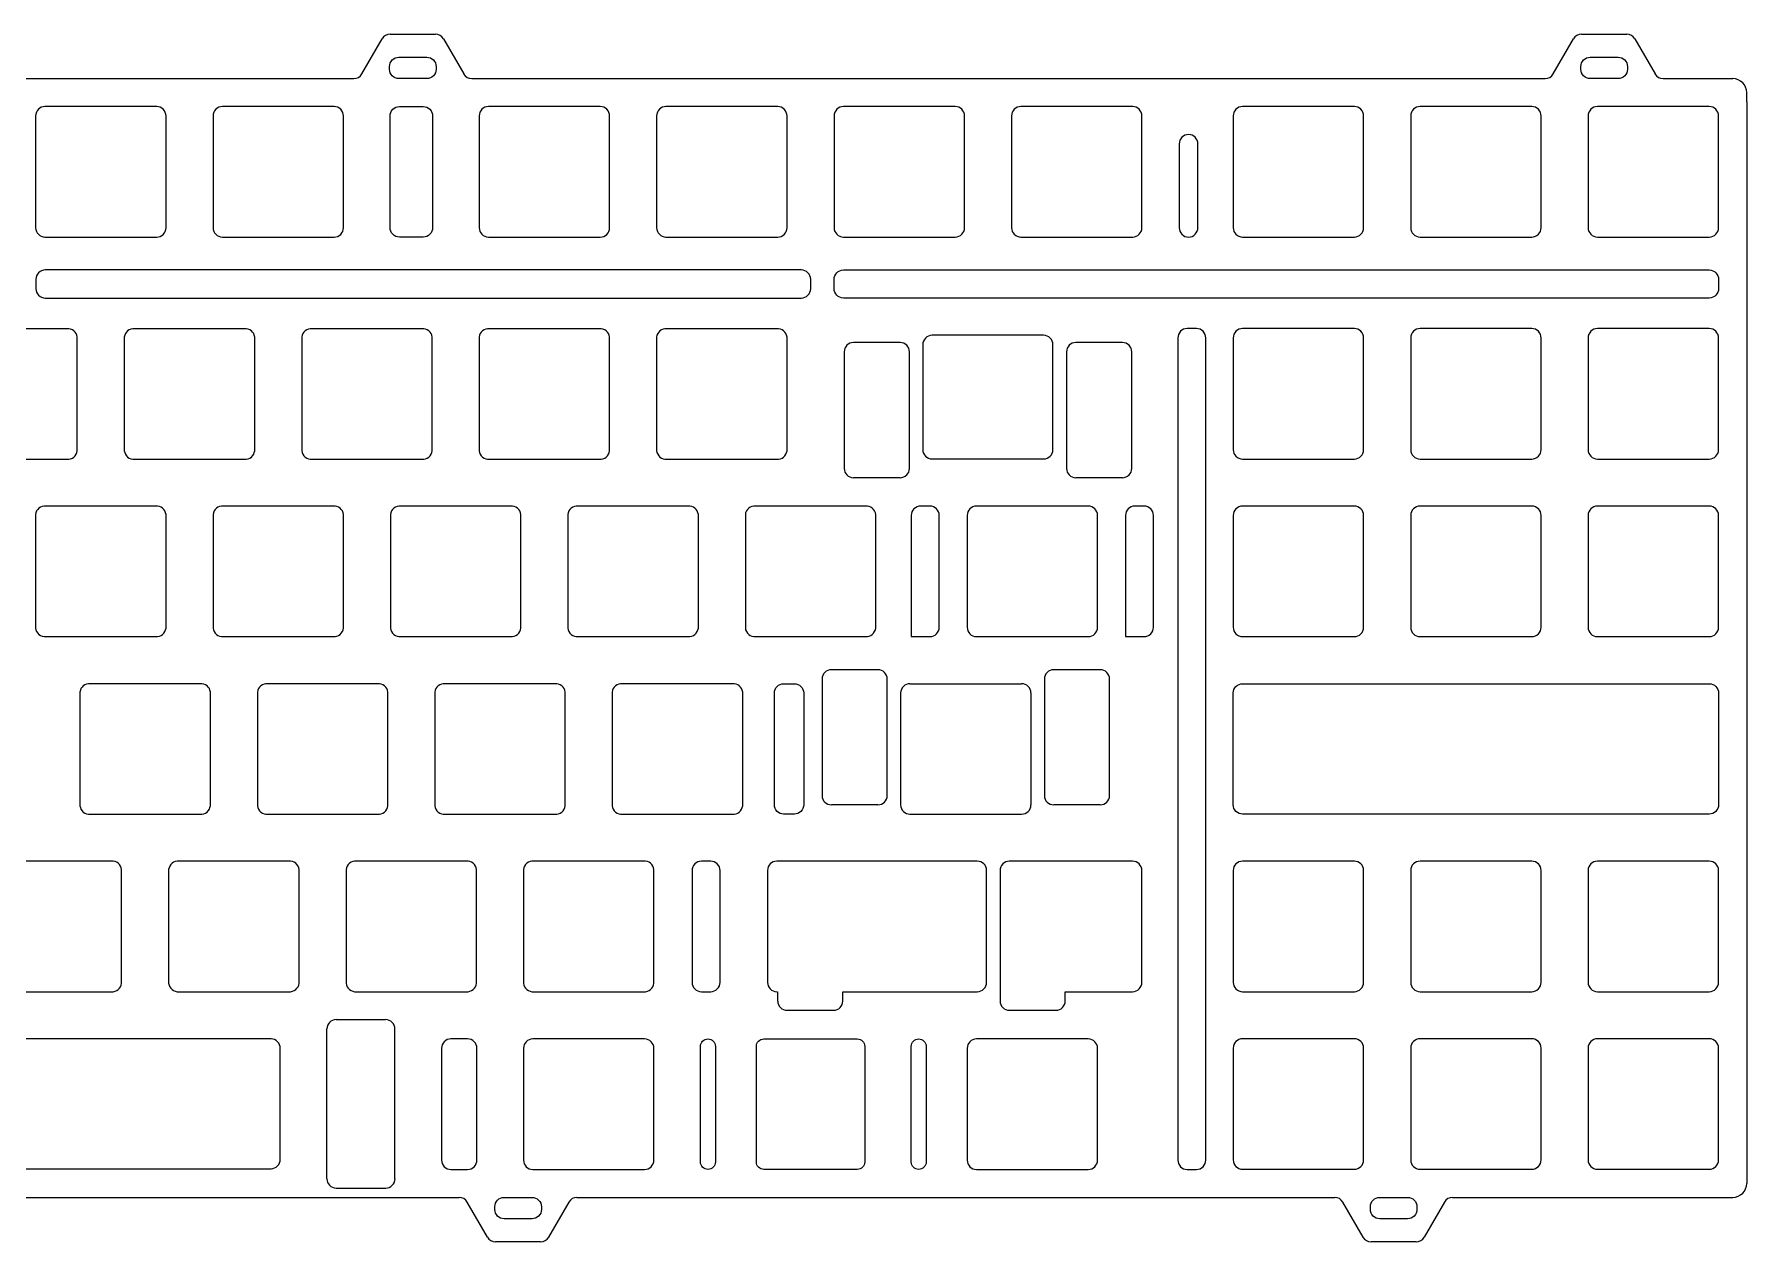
# Model space of a CAD drawing. Header units: millimetres. Extents: x 32 to 381, y 29 to 159.
# Drawn here: x 196.9 to 380.8, y 29.2 to 158.8 of the extents above; entities that cross this region are included whole.
import ezdxf

# ---------------------------------------------------------------- set-up
doc = ezdxf.new("R2010")
doc.units = ezdxf.units.MM

msp = doc.modelspace()

# ---------------------------------------------------------------- linework, layer by layer
for p, q in [((232.1, 154.51), (234.28, 158.27)), ((235.14, 158.77), (239.99, 158.77)), ((240.85, 158.27), (243.03, 154.51)), ((360, 154.51), (362.18, 158.27)), ((363.04, 158.77), (367.89, 158.77)), ((368.75, 158.27), (370.93, 154.51)), ((154.89, 154.01), (231.24, 154.01)), ((243.89, 154.01), (359.14, 154.01)), ((371.79, 154.01), (379.28, 154.01)), ((380.78, 151.53), (380.78, 152.51)), ((311.08, 95.14), (311.08, 107.06)), ((299.46, 94.14), (310.08, 94.14)), ((290.93, 89.09), (302.93, 89.09)), ((303.93, 88.09), (303.93, 76.09)), ((290.93, 75.09), (302.93, 75.09)), ((228.34, 35.97), (228.34, 52.04)), ((229.34, 53.04), (229.34, 53.04)), ((229.34, 53.04), (229.54, 53.04)), ((229.54, 53.04), (234.65, 53.04)), ((229.34, 34.97), (229.54, 34.97)), ((229.54, 34.97), (234.66, 34.97)), ((380.78, 36.47), (380.78, 35.47)), ((86.19, 33.97), (242.54, 33.97)), ((245.58, 29.71), (243.4, 33.47)), ((254.33, 33.47), (252.15, 29.71)), ((255.19, 33.97), (336.54, 33.97)), ((339.58, 29.71), (337.4, 33.47)), ((348.33, 33.47), (346.15, 29.71)), ((349.19, 33.97), (379.28, 33.97)), ((251.29, 29.21), (246.44, 29.21)), ((345.29, 29.21), (340.44, 29.21))]:
    msp.add_line(p, q)
at = {"color": 7, "linetype": 'Continuous', "lineweight": 25}
for p, q in [((210.07, 151.01), (198.07, 151.01)), ((229.12, 151.01), (217.12, 151.01)), ((257.69, 151.01), (245.69, 151.01)), ((276.74, 151.01), (264.74, 151.01)), ((295.8, 151.01), (283.8, 151.01)), ((314.85, 151.01), (302.85, 151.01)), ((338.65, 151.01), (326.65, 151.01)), ((357.7, 151.01), (345.7, 151.01)), ((376.75, 151.01), (364.75, 151.01)), ((380.78, 151.53), (380.78, 36.47)), ((197.07, 150.01), (197.07, 138.01)), ((211.07, 138.01), (211.07, 150.01)), ((216.12, 150.01), (216.12, 138.01)), ((230.12, 138.01), (230.12, 150.01)), ((244.69, 150.01), (244.69, 138.01)), ((258.69, 138.01), (258.69, 150.01)), ((263.74, 150.01), (263.74, 138.01)), ((277.74, 138.01), (277.74, 150.01)), ((282.8, 150.01), (282.8, 138.01)), ((296.8, 138.01), (296.8, 150.01)), ((301.85, 150.01), (301.85, 138.01)), ((315.85, 138.01), (315.85, 150.01)), ((325.65, 150.01), (325.65, 138.01)), ((339.65, 138.01), (339.65, 150.01)), ((344.7, 150.01), (344.7, 138.01)), ((358.7, 138.01), (358.7, 150.01)), ((363.75, 150.01), (363.75, 138.01)), ((377.75, 138.01), (377.75, 150.01)), ((198.07, 137.01), (210.07, 137.01)), ((217.12, 137.01), (229.12, 137.01)), ((245.69, 137.01), (257.69, 137.01)), ((264.74, 137.01), (276.74, 137.01)), ((283.8, 137.01), (295.8, 137.01)), ((302.85, 137.01), (314.85, 137.01)), ((326.65, 137.01), (338.65, 137.01)), ((345.7, 137.01), (357.7, 137.01)), ((364.75, 137.01), (376.75, 137.01)), ((200.64, 127.17), (188.44, 127.17)), ((200.83, 127.14), (200.64, 127.17)), ((201.02, 127.06), (200.83, 127.14)), ((201.18, 126.95), (201.02, 127.06)), ((201.32, 126.81), (201.18, 126.95)), ((206.95, 126.95), (206.82, 126.81)), ((207.12, 127.06), (206.95, 126.95)), ((207.3, 127.14), (207.12, 127.06)), ((207.49, 127.17), (207.3, 127.14)), ((219.69, 127.17), (207.49, 127.17)), ((219.88, 127.14), (219.69, 127.17)), ((220.07, 127.06), (219.88, 127.14)), ((220.23, 126.95), (220.07, 127.06)), ((220.37, 126.81), (220.23, 126.95)), ((226, 126.95), (225.87, 126.81)), ((226.17, 127.06), (226, 126.95)), ((226.35, 127.14), (226.17, 127.06)), ((226.54, 127.17), (226.35, 127.14)), ((238.74, 127.17), (226.54, 127.17)), ((238.93, 127.14), (238.74, 127.17)), ((239.12, 127.06), (238.93, 127.14)), ((239.28, 126.95), (239.12, 127.06)), ((239.42, 126.81), (239.28, 126.95)), ((245.05, 126.95), (244.92, 126.81)), ((245.22, 127.06), (245.05, 126.95)), ((245.4, 127.14), (245.22, 127.06)), ((245.59, 127.17), (245.4, 127.14)), ((257.79, 127.17), (245.59, 127.17)), ((257.98, 127.14), (257.79, 127.17)), ((258.17, 127.06), (257.98, 127.14)), ((258.33, 126.95), (258.17, 127.06)), ((258.47, 126.81), (258.33, 126.95)), ((264.1, 126.95), (263.97, 126.81)), ((264.27, 127.06), (264.1, 126.95)), ((264.45, 127.14), (264.27, 127.06)), ((264.64, 127.17), (264.45, 127.14)), ((276.84, 127.17), (264.64, 127.17)), ((277.03, 127.14), (276.84, 127.17)), ((277.22, 127.06), (277.03, 127.14)), ((277.38, 126.95), (277.22, 127.06)), ((277.52, 126.81), (277.38, 126.95)), ((338.65, 127.19), (326.65, 127.19)), ((357.7, 127.19), (345.7, 127.19)), ((376.75, 127.19), (364.75, 127.19)), ((201.43, 126.65), (201.32, 126.81)), ((201.5, 126.47), (201.43, 126.65)), ((201.54, 126.27), (201.5, 126.47)), ((201.54, 114.08), (201.54, 126.27)), ((206.63, 126.47), (206.59, 126.27)), ((206.59, 126.27), (206.59, 114.08)), ((206.71, 126.65), (206.63, 126.47)), ((206.82, 126.81), (206.71, 126.65)), ((220.48, 126.65), (220.37, 126.81)), ((220.55, 126.47), (220.48, 126.65)), ((220.59, 126.27), (220.55, 126.47)), ((220.59, 114.08), (220.59, 126.27)), ((225.68, 126.47), (225.64, 126.27)), ((225.64, 126.27), (225.64, 114.08)), ((225.76, 126.65), (225.68, 126.47)), ((225.87, 126.81), (225.76, 126.65)), ((239.53, 126.65), (239.42, 126.81)), ((239.6, 126.47), (239.53, 126.65)), ((239.64, 126.27), (239.6, 126.47)), ((239.64, 114.08), (239.64, 126.27)), ((244.73, 126.47), (244.69, 126.27)), ((244.69, 126.27), (244.69, 114.08)), ((244.81, 126.65), (244.73, 126.47)), ((244.92, 126.81), (244.81, 126.65)), ((258.58, 126.65), (258.47, 126.81)), ((258.65, 126.47), (258.58, 126.65)), ((258.69, 126.27), (258.65, 126.47)), ((258.69, 114.08), (258.69, 126.27)), ((263.78, 126.47), (263.74, 126.27)), ((263.74, 126.27), (263.74, 114.08)), ((263.86, 126.65), (263.78, 126.47)), ((263.97, 126.81), (263.86, 126.65)), ((277.63, 126.65), (277.52, 126.81)), ((277.7, 126.47), (277.63, 126.65)), ((277.74, 126.27), (277.7, 126.47)), ((277.74, 114.08), (277.74, 126.27)), ((289.88, 125.69), (284.88, 125.69)), ((313.75, 125.69), (308.75, 125.69)), ((325.65, 126.19), (325.65, 114.19)), ((339.65, 114.19), (339.65, 126.19)), ((344.7, 126.19), (344.7, 114.19)), ((358.7, 114.19), (358.7, 126.19)), ((363.75, 126.19), (363.75, 114.19)), ((377.75, 114.19), (377.75, 126.19)), ((283.88, 124.69), (283.88, 112.19)), ((290.88, 112.19), (290.88, 124.69)), ((307.75, 124.69), (307.75, 112.19)), ((314.75, 112.19), (314.75, 124.69)), ((201.5, 113.88), (201.54, 114.08)), ((206.59, 114.08), (206.63, 113.88)), ((220.55, 113.88), (220.59, 114.08)), ((225.64, 114.08), (225.68, 113.88)), ((239.6, 113.88), (239.64, 114.08)), ((244.69, 114.08), (244.73, 113.88)), ((258.65, 113.88), (258.69, 114.08)), ((263.74, 114.08), (263.78, 113.88)), ((277.7, 113.88), (277.74, 114.08)), ((188.44, 113.17), (200.64, 113.17)), ((200.64, 113.17), (200.83, 113.21)), ((200.83, 113.21), (201.02, 113.29)), ((201.02, 113.29), (201.18, 113.4)), ((201.18, 113.4), (201.32, 113.54)), ((201.32, 113.54), (201.43, 113.7)), ((201.43, 113.7), (201.5, 113.88)), ((206.63, 113.88), (206.71, 113.7)), ((206.71, 113.7), (206.82, 113.54)), ((206.82, 113.54), (206.95, 113.4)), ((206.95, 113.4), (207.12, 113.29)), ((207.12, 113.29), (207.3, 113.21)), ((207.3, 113.21), (207.49, 113.17)), ((207.49, 113.17), (219.69, 113.17)), ((219.69, 113.17), (219.88, 113.21)), ((219.88, 113.21), (220.07, 113.29)), ((220.07, 113.29), (220.23, 113.4)), ((220.23, 113.4), (220.37, 113.54)), ((220.37, 113.54), (220.48, 113.7)), ((220.48, 113.7), (220.55, 113.88)), ((225.68, 113.88), (225.76, 113.7)), ((225.76, 113.7), (225.87, 113.54)), ((225.87, 113.54), (226, 113.4)), ((226, 113.4), (226.17, 113.29)), ((226.17, 113.29), (226.35, 113.21)), ((226.35, 113.21), (226.54, 113.17)), ((226.54, 113.17), (238.74, 113.17)), ((238.74, 113.17), (238.93, 113.21)), ((238.93, 113.21), (239.12, 113.29)), ((239.12, 113.29), (239.28, 113.4)), ((239.28, 113.4), (239.42, 113.54)), ((239.42, 113.54), (239.53, 113.7)), ((239.53, 113.7), (239.6, 113.88)), ((244.73, 113.88), (244.81, 113.7)), ((244.81, 113.7), (244.92, 113.54)), ((244.92, 113.54), (245.05, 113.4)), ((245.05, 113.4), (245.22, 113.29)), ((245.22, 113.29), (245.4, 113.21)), ((245.4, 113.21), (245.59, 113.17)), ((245.59, 113.17), (257.79, 113.17)), ((257.79, 113.17), (257.98, 113.21)), ((257.98, 113.21), (258.17, 113.29)), ((258.17, 113.29), (258.33, 113.4)), ((258.33, 113.4), (258.47, 113.54)), ((258.47, 113.54), (258.58, 113.7)), ((258.58, 113.7), (258.65, 113.88)), ((263.78, 113.88), (263.86, 113.7)), ((263.86, 113.7), (263.97, 113.54)), ((263.97, 113.54), (264.1, 113.4)), ((264.1, 113.4), (264.27, 113.29)), ((264.27, 113.29), (264.45, 113.21)), ((264.45, 113.21), (264.64, 113.17)), ((264.64, 113.17), (276.84, 113.17)), ((276.84, 113.17), (277.03, 113.21)), ((277.03, 113.21), (277.22, 113.29)), ((277.22, 113.29), (277.38, 113.4)), ((277.38, 113.4), (277.52, 113.54)), ((277.52, 113.54), (277.63, 113.7)), ((277.63, 113.7), (277.7, 113.88)), ((326.65, 113.19), (338.65, 113.19)), ((345.7, 113.19), (357.7, 113.19)), ((364.75, 113.19), (376.75, 113.19)), ((289.88, 111.19), (284.88, 111.19)), ((313.75, 111.19), (308.75, 111.19)), ((197.1, 107.43), (197.07, 107.24)), ((197.07, 107.24), (197.07, 95.04)), ((197.18, 107.62), (197.1, 107.43)), ((197.29, 107.78), (197.18, 107.62)), ((197.43, 107.92), (197.29, 107.78)), ((197.59, 108.03), (197.43, 107.92)), ((197.77, 108.1), (197.59, 108.03)), ((197.97, 108.14), (197.77, 108.1)), ((210.17, 108.14), (197.97, 108.14)), ((210.36, 108.1), (210.17, 108.14)), ((210.54, 108.03), (210.36, 108.1)), ((210.7, 107.92), (210.54, 108.03)), ((210.84, 107.78), (210.7, 107.92)), ((210.95, 107.62), (210.84, 107.78)), ((211.03, 107.43), (210.95, 107.62)), ((211.07, 107.24), (211.03, 107.43)), ((211.07, 95.04), (211.07, 107.24)), ((216.15, 107.43), (216.12, 107.24)), ((216.12, 107.24), (216.12, 95.04)), ((216.23, 107.62), (216.15, 107.43)), ((216.34, 107.78), (216.23, 107.62)), ((216.48, 107.92), (216.34, 107.78)), ((216.64, 108.03), (216.48, 107.92)), ((216.82, 108.1), (216.64, 108.03)), ((217.02, 108.14), (216.82, 108.1)), ((229.22, 108.14), (217.02, 108.14)), ((229.41, 108.1), (229.22, 108.14)), ((229.59, 108.03), (229.41, 108.1)), ((229.75, 107.92), (229.59, 108.03)), ((229.89, 107.78), (229.75, 107.92)), ((230, 107.62), (229.89, 107.78)), ((230.08, 107.43), (230, 107.62)), ((230.12, 107.24), (230.08, 107.43)), ((230.12, 95.04), (230.12, 107.24)), ((235.2, 107.43), (235.17, 107.24)), ((235.17, 107.24), (235.17, 95.04)), ((235.28, 107.62), (235.2, 107.43)), ((235.39, 107.78), (235.28, 107.62)), ((235.53, 107.92), (235.39, 107.78)), ((235.69, 108.03), (235.53, 107.92)), ((235.87, 108.1), (235.69, 108.03)), ((236.07, 108.14), (235.87, 108.1)), ((248.27, 108.14), (236.07, 108.14)), ((248.46, 108.1), (248.27, 108.14)), ((248.64, 108.03), (248.46, 108.1)), ((248.8, 107.92), (248.64, 108.03)), ((248.94, 107.78), (248.8, 107.92)), ((249.05, 107.62), (248.94, 107.78)), ((249.13, 107.43), (249.05, 107.62)), ((249.17, 107.24), (249.13, 107.43)), ((249.17, 95.04), (249.17, 107.24)), ((254.25, 107.43), (254.22, 107.24)), ((254.22, 107.24), (254.22, 95.04)), ((254.33, 107.62), (254.25, 107.43)), ((254.44, 107.78), (254.33, 107.62)), ((254.58, 107.92), (254.44, 107.78)), ((254.74, 108.03), (254.58, 107.92)), ((254.92, 108.1), (254.74, 108.03)), ((255.12, 108.14), (254.92, 108.1)), ((267.32, 108.14), (255.12, 108.14)), ((267.51, 108.1), (267.32, 108.14)), ((267.69, 108.03), (267.51, 108.1)), ((267.85, 107.92), (267.69, 108.03)), ((267.99, 107.78), (267.85, 107.92)), ((268.1, 107.62), (267.99, 107.78)), ((268.18, 107.43), (268.1, 107.62)), ((268.22, 107.24), (268.18, 107.43)), ((268.22, 95.04), (268.22, 107.24)), ((273.3, 107.43), (273.27, 107.24)), ((273.27, 107.24), (273.27, 95.04)), ((273.38, 107.62), (273.3, 107.43)), ((273.49, 107.78), (273.38, 107.62)), ((273.63, 107.92), (273.49, 107.78)), ((273.79, 108.03), (273.63, 107.92)), ((273.97, 108.1), (273.79, 108.03)), ((274.17, 108.14), (273.97, 108.1)), ((286.37, 108.14), (274.17, 108.14)), ((286.56, 108.1), (286.37, 108.14)), ((286.74, 108.03), (286.56, 108.1)), ((286.9, 107.92), (286.74, 108.03)), ((287.04, 107.78), (286.9, 107.92)), ((287.15, 107.62), (287.04, 107.78)), ((287.23, 107.43), (287.15, 107.62)), ((287.27, 107.24), (287.23, 107.43)), ((287.27, 95.04), (287.27, 107.24)), ((297.08, 107.14), (297.08, 95.14)), ((310.08, 108.14), (298.08, 108.14)), ((311.08, 107.06), (311.08, 107.14)), ((325.65, 107.14), (325.65, 95.14)), ((338.65, 108.14), (326.65, 108.14)), ((339.65, 95.14), (339.65, 107.14)), ((344.7, 107.14), (344.7, 95.14)), ((357.7, 108.14), (345.7, 108.14)), ((358.7, 95.14), (358.7, 107.14)), ((363.75, 107.14), (363.75, 95.14)), ((376.75, 108.14), (364.75, 108.14)), ((377.75, 95.14), (377.75, 107.14)), ((197.07, 95.04), (197.1, 94.85)), ((197.1, 94.85), (197.18, 94.67)), ((197.18, 94.67), (197.29, 94.51)), ((197.29, 94.51), (197.43, 94.37)), ((197.43, 94.37), (197.59, 94.26)), ((197.59, 94.26), (197.77, 94.18)), ((197.77, 94.18), (197.97, 94.14)), ((197.97, 94.14), (210.17, 94.14)), ((210.17, 94.14), (210.36, 94.18)), ((210.36, 94.18), (210.54, 94.26)), ((210.54, 94.26), (210.7, 94.37)), ((210.7, 94.37), (210.84, 94.51)), ((210.84, 94.51), (210.95, 94.67)), ((210.95, 94.67), (211.03, 94.85)), ((211.03, 94.85), (211.07, 95.04)), ((216.12, 95.04), (216.15, 94.85)), ((216.15, 94.85), (216.23, 94.67)), ((216.23, 94.67), (216.34, 94.51)), ((216.34, 94.51), (216.48, 94.37)), ((216.48, 94.37), (216.64, 94.26)), ((216.64, 94.26), (216.82, 94.18)), ((216.82, 94.18), (217.02, 94.14)), ((217.02, 94.14), (229.22, 94.14)), ((229.22, 94.14), (229.41, 94.18)), ((229.41, 94.18), (229.59, 94.26)), ((229.59, 94.26), (229.75, 94.37)), ((229.75, 94.37), (229.89, 94.51)), ((229.89, 94.51), (230, 94.67)), ((230, 94.67), (230.08, 94.85)), ((230.08, 94.85), (230.12, 95.04)), ((235.17, 95.04), (235.2, 94.85)), ((235.2, 94.85), (235.28, 94.67)), ((235.28, 94.67), (235.39, 94.51)), ((235.39, 94.51), (235.53, 94.37)), ((235.53, 94.37), (235.69, 94.26)), ((235.69, 94.26), (235.87, 94.18)), ((235.87, 94.18), (236.07, 94.14)), ((236.07, 94.14), (248.27, 94.14)), ((248.27, 94.14), (248.46, 94.18)), ((248.46, 94.18), (248.64, 94.26)), ((248.64, 94.26), (248.8, 94.37)), ((248.8, 94.37), (248.94, 94.51)), ((248.94, 94.51), (249.05, 94.67)), ((249.05, 94.67), (249.13, 94.85)), ((249.13, 94.85), (249.17, 95.04)), ((254.22, 95.04), (254.25, 94.85)), ((254.25, 94.85), (254.33, 94.67)), ((254.33, 94.67), (254.44, 94.51)), ((254.44, 94.51), (254.58, 94.37)), ((254.58, 94.37), (254.74, 94.26)), ((254.74, 94.26), (254.92, 94.18)), ((254.92, 94.18), (255.12, 94.14)), ((255.12, 94.14), (267.32, 94.14)), ((267.32, 94.14), (267.51, 94.18)), ((267.51, 94.18), (267.69, 94.26)), ((267.69, 94.26), (267.85, 94.37)), ((267.85, 94.37), (267.99, 94.51)), ((267.99, 94.51), (268.1, 94.67)), ((268.1, 94.67), (268.18, 94.85)), ((268.18, 94.85), (268.22, 95.04)), ((273.27, 95.04), (273.3, 94.85)), ((273.3, 94.85), (273.38, 94.67)), ((273.38, 94.67), (273.49, 94.51)), ((273.49, 94.51), (273.63, 94.37)), ((273.63, 94.37), (273.79, 94.26)), ((273.79, 94.26), (273.97, 94.18)), ((273.97, 94.18), (274.17, 94.14)), ((274.17, 94.14), (286.37, 94.14)), ((286.37, 94.14), (286.56, 94.18)), ((286.56, 94.18), (286.74, 94.26)), ((286.74, 94.26), (286.9, 94.37)), ((286.9, 94.37), (287.04, 94.51)), ((287.04, 94.51), (287.15, 94.67)), ((287.15, 94.67), (287.23, 94.85)), ((287.23, 94.85), (287.27, 95.04)), ((298.08, 94.14), (299.46, 94.14)), ((326.65, 94.14), (338.65, 94.14)), ((345.7, 94.14), (357.7, 94.14)), ((364.75, 94.14), (376.75, 94.14)), ((287.5, 90.59), (282.5, 90.59)), ((311.37, 90.59), (306.37, 90.59)), ((201.87, 88.38), (201.83, 88.19)), ((201.94, 88.57), (201.87, 88.38)), ((202.05, 88.73), (201.94, 88.57)), ((202.19, 88.87), (202.05, 88.73)), ((202.36, 88.98), (202.19, 88.87)), ((202.54, 89.05), (202.36, 88.98)), ((202.73, 89.09), (202.54, 89.05)), ((214.93, 89.09), (202.73, 89.09)), ((215.12, 89.05), (214.93, 89.09)), ((215.3, 88.98), (215.12, 89.05)), ((215.47, 88.87), (215.3, 88.98)), ((215.61, 88.73), (215.47, 88.87)), ((215.72, 88.57), (215.61, 88.73)), ((215.79, 88.38), (215.72, 88.57)), ((215.83, 88.19), (215.79, 88.38)), ((220.92, 88.38), (220.88, 88.19)), ((220.99, 88.57), (220.92, 88.38)), ((221.1, 88.73), (220.99, 88.57)), ((221.24, 88.87), (221.1, 88.73)), ((221.41, 88.98), (221.24, 88.87)), ((221.59, 89.05), (221.41, 88.98)), ((221.78, 89.09), (221.59, 89.05)), ((233.98, 89.09), (221.78, 89.09)), ((234.17, 89.05), (233.98, 89.09)), ((234.35, 88.98), (234.17, 89.05)), ((234.52, 88.87), (234.35, 88.98)), ((234.66, 88.73), (234.52, 88.87)), ((234.77, 88.57), (234.66, 88.73)), ((234.84, 88.38), (234.77, 88.57)), ((234.88, 88.19), (234.84, 88.38)), ((239.97, 88.38), (239.93, 88.19)), ((240.04, 88.57), (239.97, 88.38)), ((240.15, 88.73), (240.04, 88.57)), ((240.29, 88.87), (240.15, 88.73)), ((240.46, 88.98), (240.29, 88.87)), ((240.64, 89.05), (240.46, 88.98)), ((240.83, 89.09), (240.64, 89.05)), ((253.03, 89.09), (240.83, 89.09)), ((253.22, 89.05), (253.03, 89.09)), ((253.4, 88.98), (253.22, 89.05)), ((253.57, 88.87), (253.4, 88.98)), ((253.71, 88.73), (253.57, 88.87)), ((253.82, 88.57), (253.71, 88.73)), ((253.89, 88.38), (253.82, 88.57)), ((253.93, 88.19), (253.89, 88.38)), ((259.02, 88.38), (258.98, 88.19)), ((259.09, 88.57), (259.02, 88.38)), ((259.2, 88.73), (259.09, 88.57)), ((259.34, 88.87), (259.2, 88.73)), ((259.51, 88.98), (259.34, 88.87)), ((259.69, 89.05), (259.51, 88.98)), ((259.88, 89.09), (259.69, 89.05)), ((272.08, 89.09), (259.88, 89.09)), ((272.27, 89.05), (272.08, 89.09)), ((272.45, 88.98), (272.27, 89.05)), ((272.62, 88.87), (272.45, 88.98)), ((272.76, 88.73), (272.62, 88.87)), ((272.87, 88.57), (272.76, 88.73)), ((272.94, 88.38), (272.87, 88.57)), ((272.98, 88.19), (272.94, 88.38)), ((281.5, 89.59), (281.5, 77.09)), ((288.5, 77.09), (288.5, 89.59)), ((305.37, 89.59), (305.37, 77.09)), ((312.37, 77.09), (312.37, 89.59)), ((201.83, 88.19), (201.83, 75.99)), ((215.83, 75.99), (215.83, 88.19)), ((220.88, 88.19), (220.88, 75.99)), ((234.88, 75.99), (234.88, 88.19)), ((239.93, 88.19), (239.93, 75.99)), ((253.93, 75.99), (253.93, 88.19)), ((258.98, 88.19), (258.98, 75.99)), ((272.98, 75.99), (272.98, 88.19)), ((289.93, 88.09), (289.93, 76.09)), ((201.83, 75.99), (201.87, 75.8)), ((201.87, 75.8), (201.94, 75.62)), ((201.94, 75.62), (202.05, 75.46)), ((202.05, 75.46), (202.19, 75.32)), ((215.47, 75.32), (215.61, 75.46)), ((215.61, 75.46), (215.72, 75.62)), ((215.72, 75.62), (215.79, 75.8)), ((215.79, 75.8), (215.83, 75.99)), ((220.88, 75.99), (220.92, 75.8)), ((220.92, 75.8), (220.99, 75.62)), ((220.99, 75.62), (221.1, 75.46)), ((221.1, 75.46), (221.24, 75.32)), ((234.52, 75.32), (234.66, 75.46)), ((234.66, 75.46), (234.77, 75.62)), ((234.77, 75.62), (234.84, 75.8)), ((234.84, 75.8), (234.88, 75.99)), ((239.93, 75.99), (239.97, 75.8)), ((239.97, 75.8), (240.04, 75.62)), ((240.04, 75.62), (240.15, 75.46)), ((240.15, 75.46), (240.29, 75.32)), ((253.57, 75.32), (253.71, 75.46)), ((253.71, 75.46), (253.82, 75.62)), ((253.82, 75.62), (253.89, 75.8)), ((253.89, 75.8), (253.93, 75.99)), ((258.98, 75.99), (259.02, 75.8)), ((259.02, 75.8), (259.09, 75.62)), ((259.09, 75.62), (259.2, 75.46)), ((259.2, 75.46), (259.34, 75.32)), ((272.62, 75.32), (272.76, 75.46)), ((272.76, 75.46), (272.87, 75.62)), ((272.87, 75.62), (272.94, 75.8)), ((272.94, 75.8), (272.98, 75.99)), ((287.5, 76.09), (282.5, 76.09)), ((311.37, 76.09), (306.37, 76.09)), ((202.19, 75.32), (202.36, 75.21)), ((202.36, 75.21), (202.54, 75.13)), ((202.54, 75.13), (202.73, 75.09)), ((202.73, 75.09), (214.93, 75.09)), ((214.93, 75.09), (215.12, 75.13)), ((215.12, 75.13), (215.3, 75.21)), ((215.3, 75.21), (215.47, 75.32)), ((221.24, 75.32), (221.41, 75.21)), ((221.41, 75.21), (221.59, 75.13)), ((221.59, 75.13), (221.78, 75.09)), ((221.78, 75.09), (233.98, 75.09)), ((233.98, 75.09), (234.17, 75.13)), ((234.17, 75.13), (234.35, 75.21)), ((234.35, 75.21), (234.52, 75.32)), ((240.29, 75.32), (240.46, 75.21)), ((240.46, 75.21), (240.64, 75.13)), ((240.64, 75.13), (240.83, 75.09)), ((240.83, 75.09), (253.03, 75.09)), ((253.03, 75.09), (253.22, 75.13)), ((253.22, 75.13), (253.4, 75.21)), ((253.4, 75.21), (253.57, 75.32)), ((259.34, 75.32), (259.51, 75.21)), ((259.51, 75.21), (259.69, 75.13)), ((259.69, 75.13), (259.88, 75.09)), ((259.88, 75.09), (272.08, 75.09)), ((272.08, 75.09), (272.27, 75.13)), ((272.27, 75.13), (272.45, 75.21)), ((272.45, 75.21), (272.62, 75.32)), ((205.4, 70.04), (193.21, 70.04)), ((205.6, 70), (205.4, 70.04)), ((205.78, 69.93), (205.6, 70)), ((205.94, 69.82), (205.78, 69.93)), ((211.88, 69.93), (211.72, 69.82)), ((212.06, 70), (211.88, 69.93)), ((212.26, 70.04), (212.06, 70)), ((224.45, 70.04), (212.26, 70.04)), ((224.65, 70), (224.45, 70.04)), ((224.83, 69.93), (224.65, 70)), ((224.99, 69.82), (224.83, 69.93)), ((230.93, 69.93), (230.77, 69.82)), ((231.11, 70), (230.93, 69.93)), ((231.31, 70.04), (231.11, 70)), ((243.5, 70.04), (231.31, 70.04)), ((243.7, 70), (243.5, 70.04)), ((243.88, 69.93), (243.7, 70)), ((244.04, 69.82), (243.88, 69.93)), ((249.98, 69.93), (249.82, 69.82)), ((250.16, 70), (249.98, 69.93)), ((250.36, 70.04), (250.16, 70)), ((262.55, 70.04), (250.36, 70.04)), ((262.75, 70), (262.55, 70.04)), ((262.93, 69.93), (262.75, 70)), ((263.09, 69.82), (262.93, 69.93)), ((298.17, 70.04), (276.65, 70.04)), ((314.84, 70.04), (301.61, 70.04)), ((338.65, 70.04), (326.65, 70.04)), ((357.7, 70.04), (345.7, 70.04)), ((376.75, 70.04), (364.75, 70.04)), ((206.08, 69.68), (205.94, 69.82)), ((206.19, 69.52), (206.08, 69.68)), ((206.27, 69.33), (206.19, 69.52)), ((206.3, 69.14), (206.27, 69.33)), ((206.3, 56.94), (206.3, 69.14)), ((211.39, 69.33), (211.35, 69.14)), ((211.35, 69.14), (211.35, 56.94)), ((211.47, 69.52), (211.39, 69.33)), ((211.58, 69.68), (211.47, 69.52)), ((211.72, 69.82), (211.58, 69.68)), ((225.13, 69.68), (224.99, 69.82)), ((225.24, 69.52), (225.13, 69.68)), ((225.32, 69.33), (225.24, 69.52)), ((225.35, 69.14), (225.32, 69.33)), ((225.35, 56.94), (225.35, 69.14)), ((230.44, 69.33), (230.4, 69.14)), ((230.4, 69.14), (230.4, 56.94)), ((230.52, 69.52), (230.44, 69.33)), ((230.63, 69.68), (230.52, 69.52)), ((230.77, 69.82), (230.63, 69.68)), ((244.18, 69.68), (244.04, 69.82)), ((244.29, 69.52), (244.18, 69.68)), ((244.37, 69.33), (244.29, 69.52)), ((244.4, 69.14), (244.37, 69.33)), ((244.4, 56.94), (244.4, 69.14)), ((249.49, 69.33), (249.45, 69.14)), ((249.45, 69.14), (249.45, 56.94)), ((249.57, 69.52), (249.49, 69.33)), ((249.68, 69.68), (249.57, 69.52)), ((249.82, 69.82), (249.68, 69.68)), ((263.23, 69.68), (263.09, 69.82)), ((263.34, 69.52), (263.23, 69.68)), ((263.42, 69.33), (263.34, 69.52)), ((263.45, 69.14), (263.42, 69.33)), ((263.45, 56.94), (263.45, 69.14)), ((275.65, 69.04), (275.65, 57.04)), ((299.17, 57.04), (299.17, 69.04)), ((300.61, 69.04), (300.61, 55.04)), ((315.84, 57.04), (315.84, 69.04)), ((325.65, 69.04), (325.65, 57.04)), ((339.65, 57.04), (339.65, 69.04)), ((344.7, 69.04), (344.7, 57.04)), ((358.7, 57.04), (358.7, 69.04)), ((363.75, 69.04), (363.75, 57.04)), ((377.75, 57.04), (377.75, 69.04)), ((193.21, 56.04), (205.4, 56.04)), ((205.4, 56.04), (205.6, 56.08)), ((205.6, 56.08), (205.78, 56.16)), ((205.78, 56.16), (205.94, 56.27)), ((205.94, 56.27), (206.08, 56.41)), ((206.08, 56.41), (206.19, 56.57)), ((206.19, 56.57), (206.27, 56.75)), ((206.27, 56.75), (206.3, 56.94)), ((211.35, 56.94), (211.39, 56.75)), ((211.39, 56.75), (211.47, 56.57)), ((211.47, 56.57), (211.58, 56.41)), ((211.58, 56.41), (211.72, 56.27)), ((211.72, 56.27), (211.88, 56.16)), ((211.88, 56.16), (212.06, 56.08)), ((212.06, 56.08), (212.26, 56.04)), ((212.26, 56.04), (224.45, 56.04)), ((224.45, 56.04), (224.65, 56.08)), ((224.65, 56.08), (224.83, 56.16)), ((224.83, 56.16), (224.99, 56.27)), ((224.99, 56.27), (225.13, 56.41)), ((225.13, 56.41), (225.24, 56.57)), ((225.24, 56.57), (225.32, 56.75)), ((225.32, 56.75), (225.35, 56.94)), ((230.4, 56.94), (230.44, 56.75)), ((230.44, 56.75), (230.52, 56.57)), ((230.52, 56.57), (230.63, 56.41)), ((230.63, 56.41), (230.77, 56.27)), ((230.77, 56.27), (230.93, 56.16)), ((230.93, 56.16), (231.11, 56.08)), ((231.11, 56.08), (231.31, 56.04)), ((231.31, 56.04), (243.5, 56.04)), ((243.5, 56.04), (243.7, 56.08)), ((243.7, 56.08), (243.88, 56.16)), ((243.88, 56.16), (244.04, 56.27)), ((244.04, 56.27), (244.18, 56.41)), ((244.18, 56.41), (244.29, 56.57)), ((244.29, 56.57), (244.37, 56.75)), ((244.37, 56.75), (244.4, 56.94)), ((249.45, 56.94), (249.49, 56.75)), ((249.49, 56.75), (249.57, 56.57)), ((249.57, 56.57), (249.68, 56.41)), ((249.68, 56.41), (249.82, 56.27)), ((249.82, 56.27), (249.98, 56.16)), ((249.98, 56.16), (250.16, 56.08)), ((250.16, 56.08), (250.36, 56.04)), ((250.36, 56.04), (262.55, 56.04)), ((262.55, 56.04), (262.75, 56.08)), ((262.75, 56.08), (262.93, 56.16)), ((262.93, 56.16), (263.09, 56.27)), ((263.09, 56.27), (263.23, 56.41)), ((263.23, 56.41), (263.34, 56.57)), ((263.34, 56.57), (263.42, 56.75)), ((263.42, 56.75), (263.45, 56.94)), ((276.65, 56.04), (276.73, 56.04)), ((276.73, 56.04), (276.73, 55.04)), ((283.73, 56.04), (298.17, 56.04)), ((283.73, 55.04), (283.73, 56.04)), ((307.61, 56.04), (314.84, 56.04)), ((307.61, 55.04), (307.61, 56.04)), ((326.65, 56.04), (338.65, 56.04)), ((345.7, 56.04), (357.7, 56.04)), ((364.75, 56.04), (376.75, 56.04)), ((277.73, 54.04), (282.73, 54.04)), ((301.61, 54.04), (306.61, 54.04)), ((235.65, 35.97), (235.65, 52.04)), ((249.45, 49.97), (249.45, 37.97)), ((262.45, 50.97), (250.45, 50.97)), ((263.45, 37.97), (263.45, 49.97)), ((297.08, 49.97), (297.08, 37.97)), ((310.08, 50.97), (298.08, 50.97)), ((311.08, 37.97), (311.08, 49.97)), ((325.65, 49.99), (325.65, 37.99)), ((338.65, 50.99), (326.65, 50.99)), ((339.65, 37.99), (339.65, 49.99)), ((344.7, 49.99), (344.7, 37.99)), ((357.7, 50.99), (345.7, 50.99)), ((358.7, 37.99), (358.7, 49.99)), ((363.75, 49.99), (363.75, 37.99)), ((376.75, 50.99), (364.75, 50.99)), ((377.75, 37.99), (377.75, 49.99)), ((250.45, 36.97), (262.45, 36.97)), ((298.08, 36.97), (310.08, 36.97)), ((326.65, 36.99), (338.65, 36.99)), ((345.7, 36.99), (357.7, 36.99)), ((364.75, 36.99), (376.75, 36.99))]:
    msp.add_line(p, q, dxfattribs=at)
for points in [[(236.07, 156.31), (239.07, 156.31, -0.414214), (240.07, 155.31), (240.07, 155.01, -0.414214), (239.07, 154.01), (236.07, 154.01, -0.414214), (235.07, 155.01), (235.07, 155.31, -0.414214)], [(363.97, 156.31), (366.97, 156.31, -0.414214), (367.97, 155.31), (367.97, 155.01, -0.414214), (366.97, 154.01), (363.97, 154.01, -0.414214), (362.97, 155.01), (362.97, 155.31, -0.414214)], [(236.12, 151.01), (238.69, 151.01, -0.414214), (239.69, 150.01), (239.69, 138.01, -0.414214), (238.69, 137.01), (236.12, 137.01, -0.414214), (235.12, 138.01), (235.12, 150.01, -0.414214)], [(320.85, 148.01), (320.85, 148.01, 0.414214), (319.85, 147.01), (319.85, 138.01, 0.414214), (320.85, 137.01), (320.85, 137.01, 0.414214), (321.85, 138.01), (321.85, 147.01, 0.414214)], [(198.1, 130.47), (279.28, 130.47, 0.414214), (280.28, 131.47), (280.28, 132.48, 0.414214), (279.28, 133.48), (198.1, 133.48, 0.414214), (197.1, 132.48), (197.1, 131.47, 0.414214)], [(283.8, 133.48), (376.75, 133.48, -0.414214), (377.75, 132.48), (377.75, 131.47, -0.414214), (376.75, 130.47), (283.8, 130.47, -0.414214), (282.8, 131.47), (282.8, 132.48, -0.414214)], [(320.7, 36.97), (321.7, 36.97, 0.414214), (322.7, 37.97), (322.7, 126.19, 0.414214), (321.7, 127.19), (320.7, 127.19, 0.414214), (319.7, 126.19), (319.7, 37.97, 0.414214)], [(293.32, 113.21), (305.29, 113.21, 0.414214), (306.29, 114.21), (306.29, 125.47, 0.414214), (305.29, 126.47), (293.32, 126.47, 0.414214), (292.32, 125.47), (292.32, 114.21, 0.414214)], [(293.08, 108.14), (292.08, 108.14, 0.414214), (291.08, 107.14), (291.08, 94.14), (293.08, 94.14, 0.414214), (294.08, 95.14), (294.08, 107.14, 0.414214)], [(316.08, 108.14), (315.08, 108.14, 0.414214), (314.08, 107.14), (314.08, 94.14), (316.08, 94.14, 0.414214), (317.08, 95.14), (317.08, 107.14, 0.414214)], [(277.38, 89.09), (278.53, 89.09, -0.414214), (279.53, 88.09), (279.53, 76.09, -0.414214), (278.53, 75.09), (277.38, 75.09, -0.414214), (276.38, 76.09), (276.38, 88.09, -0.414214)], [(326.65, 89.09), (376.75, 89.09, -0.414214), (377.75, 88.09), (377.75, 76.09, -0.414214), (376.75, 75.09), (326.65, 75.09, -0.414214), (325.65, 76.09), (325.65, 88.09, -0.414214)], [(269.55, 70.04), (268.55, 70.04, 0.414214), (267.55, 69.04), (267.55, 57.04, 0.414214), (268.55, 56.04), (269.55, 56.04, 0.414214), (270.55, 57.04), (270.55, 69.04, 0.414214)], [(188.53, 37.05), (222.34, 37.05, 0.414214), (223.34, 38.05), (223.34, 49.97, 0.414214), (222.34, 50.97), (188.53, 50.97, 0.414214), (187.53, 49.97), (187.53, 38.05, 0.414214)], [(243.45, 50.97), (241.65, 50.97, 0.414214), (240.65, 49.97), (240.65, 37.97, 0.414214), (241.65, 36.97), (243.45, 36.97, 0.414214), (244.45, 37.97), (244.45, 49.97, 0.414214)], [(269.25, 50.97), (269.25, 50.97, -0.414214), (270.05, 50.17), (270.05, 37.77, -0.414214), (269.25, 36.97), (269.25, 36.97, -0.414214), (268.45, 37.77), (268.45, 50.17, -0.414214)], [(275.25, 50.97), (285.28, 50.97, -0.414214), (286.08, 50.17), (286.08, 37.77, -0.414214), (285.28, 36.97), (275.25, 36.97, -0.414214), (274.45, 37.77), (274.45, 50.17, -0.414214)], [(291.88, 50.97), (291.88, 50.97, -0.414214), (292.68, 50.17), (292.68, 37.77, -0.414214), (291.88, 36.97), (291.88, 36.97, -0.414214), (291.08, 37.77), (291.08, 50.17, -0.414214)], [(250.37, 31.67), (247.37, 31.67, -0.414214), (246.37, 32.67), (246.37, 32.97, -0.414214), (247.37, 33.97), (250.37, 33.97, -0.414214), (251.37, 32.97), (251.37, 32.67, -0.414214)], [(344.37, 31.67), (341.37, 31.67, -0.414214), (340.37, 32.67), (340.37, 32.97, -0.414214), (341.37, 33.97), (344.37, 33.97, -0.414214), (345.37, 32.97), (345.37, 32.67, -0.414214)]]:
    msp.add_lwpolyline(points, format="xyb", close=True)
for centre, radius, start, end in [((235.14, 157.77), 1, 90, 150), ((239.99, 157.77), 1, 30, 90), ((363.04, 157.77), 1, 90, 150), ((367.89, 157.77), 1, 30, 90), ((231.24, 155.01), 1, 270, 330), ((243.89, 155.01), 1, 210, 270), ((359.14, 155.01), 1, 270, 330), ((371.79, 155.01), 1, 210, 270), ((379.28, 152.51), 1.5, 0.0004, 90), ((310.08, 95.14), 1, 270, 0), ((302.93, 88.09), 1, 0, 90), ((302.93, 76.09), 1, 270, 0), ((229.34, 52.04), 1, 90, 180), ((229.34, 35.97), 1, 180, 270), ((379.28, 35.47), 1.5, 270, 360), ((242.54, 32.97), 1, 30, 90), ((255.19, 32.97), 1, 90, 150), ((336.54, 32.97), 1, 30, 90), ((349.19, 32.97), 1, 90, 150), ((246.44, 30.21), 1, 210, 270), ((251.29, 30.21), 1, 270, 330), ((340.44, 30.21), 1, 210, 270), ((345.29, 30.21), 1, 270, 330)]:
    msp.add_arc(centre, radius, start, end)
for centre, radius, start, end in [((198.07, 150.01), 1, 90.0207, 179.9793), ((210.07, 150.01), 0.999, 359.9222, 90.0778), ((217.12, 150.01), 1, 90.0207, 179.9793), ((229.12, 150.01), 0.999, 359.9222, 90.0778), ((245.69, 150.01), 1, 90.0207, 179.9793), ((257.69, 150.01), 0.999, 359.9252, 90.0748), ((264.74, 150.01), 1, 90.0207, 179.9793), ((276.74, 150.01), 0.999, 359.9222, 90.0778), ((283.8, 150.01), 1, 90.0207, 179.9793), ((295.8, 150.01), 1, 0.0207, 89.9793), ((302.85, 150.01), 1, 90.0207, 179.9793), ((314.84, 150.01), 1, 0.0207, 89.9793), ((326.65, 150.01), 1, 90.0207, 179.9793), ((338.65, 150.01), 1, 0.0207, 89.9793), ((345.7, 150.01), 1, 90.0207, 179.9793), ((357.7, 150.01), 1, 0.0207, 89.9793), ((364.75, 150.01), 1, 90.0207, 179.9793), ((376.75, 150.01), 1, 0.0207, 89.9793), ((198.07, 138.01), 1, 180.0207, 269.9793), ((210.07, 138), 0.999, 269.9222, 0.0778), ((217.12, 138.01), 1, 180.0207, 269.9793), ((229.12, 138), 0.999, 269.9222, 0.0778), ((245.69, 138.01), 1, 180.0207, 269.9793), ((257.69, 138), 0.999, 269.9252, 0.0748), ((264.74, 138.01), 1, 180.0207, 269.9793), ((276.74, 138), 0.999, 269.9222, 0.0778), ((283.8, 138.01), 1, 180.0207, 269.9793), ((295.8, 138.01), 1, 270.0207, 359.9793), ((302.85, 138.01), 1, 180.0207, 269.9793), ((314.84, 138.01), 1, 270.0207, 359.9793), ((326.65, 138.01), 1, 180.0207, 269.9793), ((338.65, 138.01), 1, 270.0207, 359.9793), ((345.7, 138.01), 1, 180.0207, 269.9793), ((357.7, 138.01), 1, 270.0207, 359.9793), ((364.75, 138.01), 1, 180.0207, 269.9793), ((376.75, 138.01), 1, 270.0207, 359.9793), ((326.65, 126.19), 1, 90.0207, 179.9793), ((338.65, 126.19), 1, 0.0207, 89.9793), ((345.7, 126.19), 1, 90.0207, 179.9793), ((357.7, 126.19), 1, 0.0207, 89.9793), ((364.75, 126.19), 1, 90.0207, 179.9793), ((376.75, 126.19), 1, 0.0207, 89.9793), ((284.88, 124.69), 1, 90, 180), ((289.88, 124.69), 1, 0, 90), ((308.75, 124.69), 1, 90, 180), ((313.75, 124.69), 1, 0, 90), ((326.65, 114.19), 1, 180.0207, 269.9793), ((338.65, 114.19), 1, 270.0207, 359.9793), ((345.7, 114.19), 1, 180.0207, 269.9793), ((357.7, 114.19), 1, 270.0207, 359.9793), ((364.75, 114.19), 1, 180.0207, 269.9793), ((376.75, 114.19), 1, 270.0207, 359.9793), ((284.88, 112.19), 1, 180, 270), ((289.88, 112.19), 1, 270, 0), ((308.75, 112.19), 1, 180, 270), ((313.75, 112.19), 1, 270, 0), ((298.08, 107.14), 1, 90.0207, 179.9793), ((310.08, 107.14), 1, 0.0207, 89.9793), ((326.65, 107.14), 1, 90.0207, 179.9793), ((338.65, 107.14), 1, 0.0207, 89.9793), ((345.7, 107.14), 1, 90.0207, 179.9793), ((357.7, 107.14), 1, 0.0207, 89.9793), ((364.75, 107.14), 1, 90.0207, 179.9793), ((376.75, 107.14), 1, 0.0207, 89.9793), ((298.08, 95.14), 1, 180.0207, 269.9793), ((326.65, 95.14), 1, 180.0207, 269.9793), ((338.65, 95.14), 1, 270.0207, 359.9793), ((345.7, 95.14), 1, 180.0207, 269.9793), ((357.7, 95.14), 1, 270.0207, 359.9793), ((364.75, 95.14), 1, 180.0207, 269.9793), ((376.75, 95.14), 1, 270.0207, 359.9793), ((282.5, 89.59), 1, 90, 180), ((287.5, 89.59), 1, 0, 90), ((306.37, 89.59), 1, 90, 180), ((311.37, 89.59), 1, 0, 90), ((290.94, 88.09), 1, 90.0207, 179.9793), ((282.5, 77.09), 1, 180, 270), ((287.5, 77.09), 1, 270, 0), ((290.94, 76.09), 1, 180.0207, 269.9793), ((306.37, 77.09), 1, 180, 270), ((311.37, 77.09), 1, 270, 0), ((276.65, 69.04), 1, 90.0207, 179.9793), ((298.17, 69.04), 1, 0.0207, 89.9793), ((301.61, 69.04), 0.999, 90.2119, 180.0756), ((314.84, 69.04), 0.999, 359.9222, 90.0778), ((326.65, 69.04), 1, 90.0207, 179.9793), ((338.65, 69.04), 1, 0.0207, 89.9793), ((345.7, 69.04), 1, 90.0207, 179.9793), ((357.7, 69.04), 1, 0.0207, 89.9793), ((364.75, 69.04), 1, 90.0207, 179.9793), ((376.75, 69.04), 1, 0.0207, 89.9793), ((276.65, 57.04), 1, 180.0207, 269.9793), ((298.17, 57.04), 1, 270.0207, 359.9793), ((314.84, 57.04), 0.999, 269.9222, 0.0778), ((326.65, 57.04), 1, 180.0207, 269.9793), ((338.65, 57.04), 1, 270.0207, 359.9793), ((345.7, 57.04), 1, 180.0207, 269.9793), ((357.7, 57.04), 1, 270.0207, 359.9793), ((364.75, 57.04), 1, 180.0207, 269.9793), ((376.75, 57.04), 1, 270.0207, 359.9793), ((277.74, 55.04), 1, 180.0237, 269.9763), ((282.73, 55.04), 1, 270.0207, 359.9793), ((301.61, 55.04), 1, 180.0207, 269.9793), ((306.61, 55.04), 1, 270.0207, 359.9793), ((250.45, 49.97), 1, 90.0207, 179.9793), ((262.45, 49.97), 1, 0.0207, 89.9793), ((298.08, 49.97), 1, 90.0207, 179.9793), ((310.08, 49.97), 1, 0.0207, 89.9793), ((326.65, 49.99), 1, 90.0207, 179.9793), ((338.65, 49.99), 1, 0.0207, 89.9793), ((345.7, 49.99), 1, 90.0207, 179.9793), ((357.7, 49.99), 1, 0.0207, 89.9793), ((364.75, 49.99), 1, 90.0207, 179.9793), ((376.75, 49.99), 1, 0.0207, 89.9793), ((250.45, 37.97), 1, 180.0207, 269.9793), ((262.45, 37.97), 1, 270.0207, 359.9793), ((298.08, 37.97), 1, 180.0207, 269.9793), ((310.08, 37.97), 1, 270.0207, 359.9793), ((326.65, 37.99), 1, 180.0207, 269.9793), ((338.65, 37.99), 1, 270.0207, 359.9793), ((345.7, 37.99), 1, 180.0207, 269.9793), ((357.7, 37.99), 1, 270.0207, 359.9793), ((364.75, 37.99), 1, 180.0207, 269.9793), ((376.75, 37.99), 1, 270.0207, 359.9793), ((234.66, 35.97), 0.999, 269.923, 0.077)]:
    msp.add_arc(centre, radius, start, end, dxfattribs=at)
at = {"lineweight": 25}
msp.add_arc((234.65, 52.04), 1, 0, 90, dxfattribs=at)

doc.saveas('drawing.dxf')
